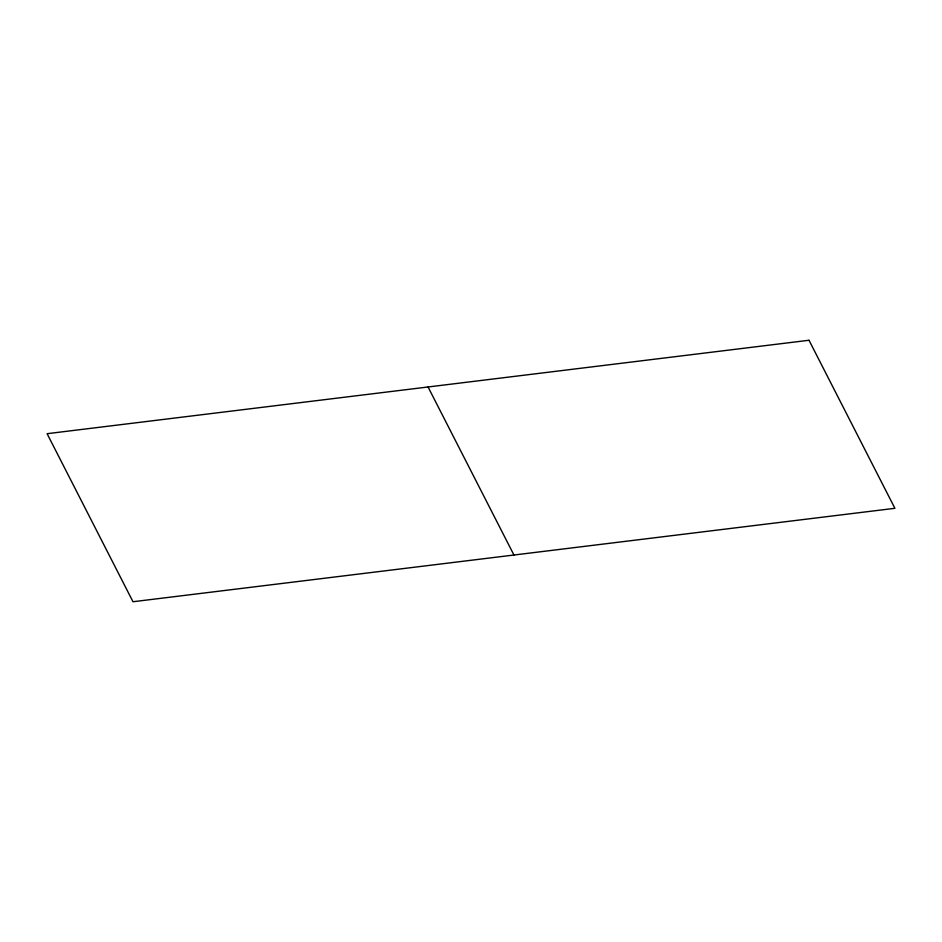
<?xml version="1.0" encoding="UTF-8"?>
<svg xmlns="http://www.w3.org/2000/svg" width="942" height="942" viewBox="0 0 942 942"><rect width="100%" height="100%" fill="white"/><g stroke="black" fill="none" stroke-linecap="round" stroke-linejoin="round"><path stroke-width="1.41" d="M428.057 386.985L513.943 555.015M809.013 340.262L47.1 433.697L132.987 601.738L894.9 508.303L809.013 340.262"/></g></svg>
